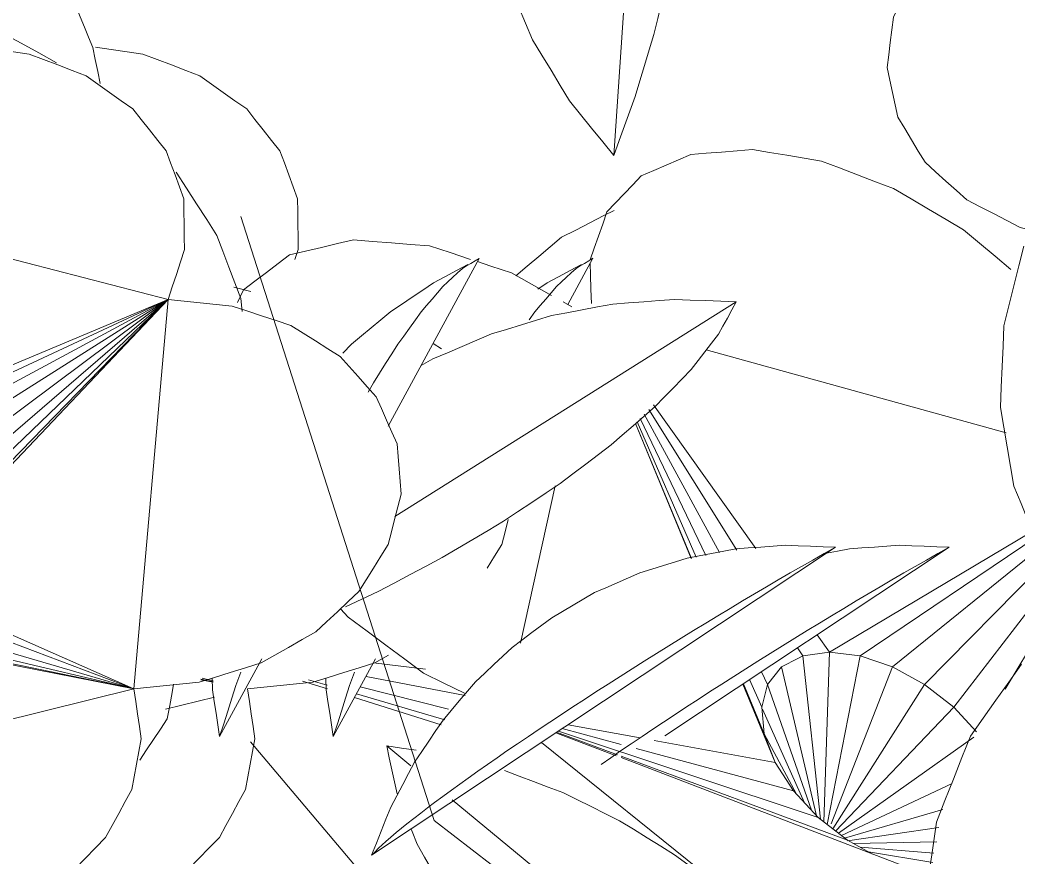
# Model space of a CAD drawing. Header units: metres. Extents: x 10.2 to 20.8, y -0.2 to 6.6.
# Drawn here: x 14.7195 to 14.7935, y 1.2407 to 1.3027 of the extents above; entities that cross this region are included whole.
import ezdxf

# ---------------------------------------------------------------- set-up
doc = ezdxf.new("R2010")
doc.units = ezdxf.units.M
doc.layers.add('Importações nas famílias', color=250, linetype='Continuous', lineweight=5)
doc.layers.add('Vegetação', color=7, linetype='Continuous', lineweight=5)

# ---------------------------------------------------------------- blocks, each defined once
blk = doc.blocks.new('Planta_pergolado_12200 - plantas pergolado_skp_Component_17-V2983-Corte 3')
at = {"layer": 'Importações nas famílias'}
for p, q in [((14.749587, 1.25458), (14.745728, 1.255055)), ((14.742328, 1.253125), (14.74047, 1.25371)), ((14.742303, 1.253394), (14.740916, 1.253801)), ((14.752522, 1.252637), (14.745186, 1.254057)), ((14.751304, 1.251622), (14.744761, 1.253273)), ((14.75076, 1.250473), (14.744338, 1.252493)), ((14.751034, 1.250835), (14.74448, 1.252756)), ((14.736634, 1.249194), (14.747068, 1.236839)), ((14.750703, 1.235078), (14.751985, 1.237098)), ((14.752034, 1.236997), (14.750729, 1.235045)), ((14.751525, 1.234057), (14.75366, 1.234586)), ((14.728252, 1.233593), (14.727264, 1.234086)), ((14.758252, 1.225223), (14.757304, 1.225756))]:
    blk.add_line(p, q, dxfattribs=at)
at = {"layer": 'Importações nas famílias', "flags": 128}
for points in [[(14.759681, 1.286613), (14.760725, 1.287147), (14.761769, 1.28768), (14.762813, 1.288214), (14.763565, 1.288598)], [(14.756286, 1.283747), (14.757135, 1.284464), (14.757983, 1.28518), (14.758832, 1.285896), (14.759681, 1.286613)], [(14.727264, 1.234086), (14.726492, 1.234769), (14.72572, 1.235453)], [(14.73576, 1.231046), (14.734624, 1.231314), (14.733703, 1.231531)], [(14.762701, 1.223965), (14.761589, 1.22428), (14.760477, 1.224594), (14.759364, 1.224909), (14.758252, 1.225223)], [(14.7651, 1.223817), (14.763901, 1.223891), (14.762701, 1.223965)]]:
    blk.add_lwpolyline(points, dxfattribs=at)
blk = doc.blocks.new('Planta_pergolado_12200 - plantas pergolado_skp_Component_16-V2984-Corte 3')
blk.add_blockref('Planta_pergolado_12200 - plantas pergolado_skp_Component_17-V2983-Corte 3', (0, 0))
blk = doc.blocks.new('Planta_pergolado_12200 - plantas pergolado_skp_Component_17-V3005-Corte 3')
at = {"layer": 'Importações nas famílias'}
for p, q in [((14.788662, 1.33805), (14.789353, 1.338133)), ((14.788791, 1.309677), (14.795786, 1.321521)), ((14.802319, 1.31047), (14.788791, 1.309677)), ((14.788791, 1.309677), (14.797117, 1.30398)), ((14.801291, 1.309558), (14.788791, 1.309677)), ((14.800578, 1.308926), (14.788791, 1.309677)), ((14.800149, 1.308545), (14.788791, 1.309677)), ((14.799953, 1.308372), (14.788791, 1.309677)), ((14.794682, 1.287086), (14.793659, 1.287345))]:
    blk.add_line(p, q, dxfattribs=at)
at = {"layer": 'Importações nas famílias', "flags": 128}
for points in [[(14.783562, 1.336192), (14.784837, 1.336657), (14.786112, 1.337121), (14.787387, 1.337585), (14.788662, 1.33805)], [(14.779304, 1.333297), (14.780369, 1.334021), (14.781433, 1.334744), (14.782497, 1.335468), (14.783562, 1.336192)], [(14.776253, 1.329611), (14.777016, 1.330533), (14.777779, 1.331454), (14.778541, 1.332375), (14.779304, 1.333297)], [(14.77467, 1.32545), (14.775066, 1.326491), (14.775462, 1.327531), (14.775857, 1.328571), (14.776253, 1.329611)], [(14.774689, 1.32117), (14.774684, 1.32224), (14.77468, 1.32331), (14.774675, 1.32438), (14.77467, 1.32545)], [(14.77631, 1.317135), (14.775905, 1.318144), (14.7755, 1.319152), (14.775094, 1.320161), (14.774689, 1.32117)], [(14.779393, 1.313691), (14.778622, 1.314552), (14.777851, 1.315413), (14.777081, 1.316274), (14.77631, 1.317135)], [(14.783675, 1.311132), (14.782605, 1.311772), (14.781534, 1.312412), (14.780464, 1.313051), (14.779393, 1.313691)], [(14.788791, 1.309677), (14.787512, 1.310041), (14.786233, 1.310405), (14.784954, 1.310769), (14.783675, 1.311132)], [(14.785969, 1.306517), (14.786674, 1.307307), (14.78738, 1.308097), (14.788086, 1.308887), (14.788791, 1.309677)], [(14.784266, 1.302938), (14.784692, 1.303833), (14.785118, 1.304728), (14.785543, 1.305622), (14.785969, 1.306517)], [(14.7838, 1.299183), (14.783916, 1.300122), (14.784033, 1.30106), (14.78415, 1.301999), (14.784266, 1.302938)], [(14.7846, 1.295509), (14.7844, 1.296427), (14.7842, 1.297346), (14.784, 1.298265), (14.7838, 1.299183)], [(14.786614, 1.292165), (14.786111, 1.293001), (14.785607, 1.293837), (14.785104, 1.294673), (14.7846, 1.295509)], [(14.789704, 1.289381), (14.788931, 1.290077), (14.788159, 1.290773), (14.787387, 1.291469), (14.786614, 1.292165)], [(14.793659, 1.287345), (14.79267, 1.287854), (14.791681, 1.288363), (14.790692, 1.288872), (14.789704, 1.289381)]]:
    blk.add_lwpolyline(points, dxfattribs=at)
blk = doc.blocks.new('Planta_pergolado_12200 - plantas pergolado_skp_Component_16-V3006-Corte 3')
blk.add_blockref('Planta_pergolado_12200 - plantas pergolado_skp_Component_17-V3005-Corte 3', (0, 0))
blk = doc.blocks.new('Planta_pergolado_12200 - plantas pergolado_skp_Component_17-V3032-Corte 3')
at = {"layer": 'Importações nas famílias'}
for p, q in [((14.735661, 1.281785), (14.736098, 1.282706)), ((14.759787, 1.281825), (14.760429, 1.281464)), ((14.792624, 1.272118), (14.7704, 1.278276)), ((14.772656, 1.263412), (14.766151, 1.273842)), ((14.77407, 1.263532), (14.766492, 1.274194)), ((14.769304, 1.2628), (14.765156, 1.272815)), ((14.769655, 1.262887), (14.765273, 1.272936)), ((14.765496, 1.273166), (14.770364, 1.263011)), ((14.765803, 1.273483), (14.771368, 1.263244)), ((14.765144, 1.272802), (14.769268, 1.262791)), ((14.756632, 1.256507), (14.759191, 1.268175)), ((14.779531, 1.255849), (14.794659, 1.264867)), ((14.79491, 1.264428), (14.781801, 1.255571)), ((14.795223, 1.263685), (14.7842, 1.254755)), ((14.795817, 1.26284), (14.786567, 1.253457)), ((14.796517, 1.261885), (14.788739, 1.251766)), ((14.797085, 1.260687), (14.792545, 1.253099)), ((14.743863, 1.258452), (14.743283, 1.259072)), ((14.779531, 1.255849), (14.778615, 1.257137)), ((14.777546, 1.255571), (14.777169, 1.256177)), ((14.777546, 1.255571), (14.779531, 1.255849)), ((14.779114, 1.243264), (14.779531, 1.255849)), ((14.779531, 1.255849), (14.781801, 1.255571)), ((14.777232, 1.255407), (14.775982, 1.254755)), ((14.777232, 1.255407), (14.777546, 1.255571)), ((14.777546, 1.255571), (14.778859, 1.243462)), ((14.779347, 1.243082), (14.781801, 1.255571)), ((14.781801, 1.255571), (14.7842, 1.254755)), ((14.774492, 1.2544), (14.774944, 1.253457)), ((14.775982, 1.254755), (14.774944, 1.253457)), ((14.778565, 1.243727), (14.775982, 1.254755)), ((14.779653, 1.243134), (14.7842, 1.254755)), ((14.7842, 1.254755), (14.786567, 1.253457)), ((14.774503, 1.251766), (14.77361, 1.253814)), ((14.773105, 1.253478), (14.775493, 1.247682)), ((14.774691, 1.249796), (14.773152, 1.25351)), ((14.774944, 1.253457), (14.774503, 1.251766)), ((14.778183, 1.244139), (14.774944, 1.253457)), ((14.786567, 1.253457), (14.779777, 1.242748)), ((14.786567, 1.253457), (14.787869, 1.252443)), ((14.787869, 1.252443), (14.788739, 1.251766)), ((14.774503, 1.251766), (14.774691, 1.249796)), ((14.777688, 1.244671), (14.774568, 1.251622)), ((14.779984, 1.242586), (14.788739, 1.251766)), ((14.788739, 1.251766), (14.790422, 1.249954)), ((14.763813, 1.248234), (14.759304, 1.249908)), ((14.778684, 1.243599), (14.759449, 1.250005)), ((14.764083, 1.249008), (14.759719, 1.250184)), ((14.765508, 1.249499), (14.760155, 1.250473)), ((14.75818, 1.249162), (14.789088, 1.224297)), ((14.763724, 1.248167), (14.75926, 1.249879)), ((14.775493, 1.247682), (14.766547, 1.24931)), ((14.774691, 1.249796), (14.775493, 1.247682)), ((14.777076, 1.245331), (14.774691, 1.249796)), ((14.790226, 1.249553), (14.780194, 1.242423)), ((14.776855, 1.245568), (14.765192, 1.24871)), ((14.780856, 1.241907), (14.764083, 1.248134)), ((14.78514, 1.239957), (14.764083, 1.24803)), ((14.776855, 1.245568), (14.775493, 1.247682)), ((14.778684, 1.243599), (14.776855, 1.245568)), ((14.788628, 1.246126), (14.780411, 1.242254)), ((14.780642, 1.242074), (14.787936, 1.244182)), ((14.780856, 1.241907), (14.778684, 1.243599)), ((14.787636, 1.242843), (14.780856, 1.241874)), ((14.782719, 1.240886), (14.780856, 1.241907)), ((14.781297, 1.241665), (14.787483, 1.241799)), ((14.781791, 1.241394), (14.787258, 1.24095)), ((14.782418, 1.241051), (14.787192, 1.240246))]:
    blk.add_line(p, q, dxfattribs=at)
at = {"layer": 'Importações nas famílias', "flags": 128}
for points in [[(14.769261, 1.292745), (14.7704, 1.292837), (14.771538, 1.29293), (14.772676, 1.293023), (14.773815, 1.293116)], [(14.773815, 1.293116), (14.775094, 1.2929), (14.776374, 1.292685), (14.777654, 1.292469), (14.778934, 1.292254)], [(14.765584, 1.291166), (14.766503, 1.291561), (14.767423, 1.291955), (14.768342, 1.29235), (14.769261, 1.292745)], [(14.778934, 1.292254), (14.780268, 1.291745), (14.781602, 1.291236), (14.782936, 1.290727), (14.78427, 1.290219)], [(14.763034, 1.288488), (14.763671, 1.289158), (14.764309, 1.289827), (14.764947, 1.290497), (14.765584, 1.291166)], [(14.78427, 1.290219), (14.785568, 1.289451), (14.786865, 1.288683), (14.788163, 1.287916), (14.78946, 1.287148)], [(14.7618, 1.28494), (14.762097, 1.285792), (14.762409, 1.286691), (14.762721, 1.28759), (14.763034, 1.288488)], [(14.78946, 1.287148), (14.790632, 1.286174), (14.791805, 1.2852), (14.792977, 1.284226)], [(14.739523, 1.285302), (14.740707, 1.285581), (14.74189, 1.285861), (14.743074, 1.286141), (14.744258, 1.28642)], [(14.744258, 1.28642), (14.745667, 1.286307), (14.747077, 1.286193), (14.748486, 1.28608), (14.749896, 1.285966)], [(14.749896, 1.285966), (14.751411, 1.285469), (14.752926, 1.284972)], [(14.736098, 1.282706), (14.736954, 1.283355), (14.737811, 1.284004), (14.738667, 1.284653), (14.739523, 1.285302)], [(14.753445, 1.284802), (14.754441, 1.284475), (14.755956, 1.283978)], [(14.761886, 1.281693), (14.761852, 1.28276), (14.761818, 1.283826), (14.761792, 1.284661)], [(14.755956, 1.283978), (14.757447, 1.28314), (14.758938, 1.282302)], [(14.749449, 1.254301), (14.748053, 1.255339), (14.746656, 1.256376), (14.74526, 1.257414), (14.743863, 1.258452)], [(14.752472, 1.252811), (14.750961, 1.253556), (14.749449, 1.254301)]]:
    blk.add_lwpolyline(points, dxfattribs=at)
blk = doc.blocks.new('Planta_pergolado_12200 - plantas pergolado_skp_Component_16-V3033-Corte 3')
blk.add_blockref('Planta_pergolado_12200 - plantas pergolado_skp_Component_17-V3032-Corte 3', (0, 0))
blk = doc.blocks.new('Planta_pergolado_12200 - plantas pergolado_skp_-V3049-Corte 3')
blk.add_blockref('Planta_pergolado_12200 - plantas pergolado_skp_Component_16-V3033-Corte 3', (0, 0))
blk = doc.blocks.new('Planta_pergolado_12200 - plantas pergolado_skp_-V3050-Corte 3')
for name in ['Planta_pergolado_12200 - plantas pergolado_skp_Component_16-V3006-Corte 3', 'Planta_pergolado_12200 - plantas pergolado_skp_-V3049-Corte 3', 'Planta_pergolado_12200 - plantas pergolado_skp_Component_16-V2984-Corte 3']:
    blk.add_blockref(name, (0, 0))
blk = doc.blocks.new('Planta_pergolado_12200 - plantas pergolado_skp_-V3106-Corte 3')
blk.add_blockref('Planta_pergolado_12200 - plantas pergolado_skp_-V3050-Corte 3', (0, 0))
blk = doc.blocks.new('Planta_pergolado_12200 - plantas pergolado_skp_Component_12-V2828-Corte 3')
at = {"layer": 'Importações nas famílias'}
blk.add_line((15.062817, 1.266074), (15.028436, 1.243246), dxfattribs=at)
at = {"layer": 'Importações nas famílias', "flags": 128}
for points in [[(15.05911, 1.266218), (15.05819, 1.266151), (15.05727, 1.266083), (15.05635, 1.266016), (15.05543, 1.265948)], [(15.062817, 1.266074), (15.061891, 1.26611), (15.060964, 1.266146), (15.060037, 1.266182), (15.05911, 1.266218)], [(15.05543, 1.265948), (15.054528, 1.265777), (15.053625, 1.265607), (15.052722, 1.265436), (15.051819, 1.265266)], [(15.05946, 1.264162), (15.0603, 1.26464), (15.061139, 1.265118), (15.061978, 1.265596), (15.062817, 1.266074)], [(15.051819, 1.265266), (15.050944, 1.264994), (15.050068, 1.264723), (15.049193, 1.264451), (15.048317, 1.26418)], [(15.048317, 1.26418), (15.047478, 1.26381), (15.046639, 1.26344), (15.045801, 1.263071), (15.044962, 1.262701)], [(15.055923, 1.262083), (15.056807, 1.262603), (15.057692, 1.263122), (15.058576, 1.263642), (15.05946, 1.264162)], [(15.044962, 1.262701), (15.04417, 1.262238), (15.043377, 1.261774), (15.042585, 1.261311), (15.041792, 1.260847)], [(15.052287, 1.259886), (15.053196, 1.260435), (15.054105, 1.260985), (15.055014, 1.261534), (15.055923, 1.262083)], [(15.041792, 1.260847), (15.041055, 1.260295), (15.040317, 1.259742), (15.03958, 1.25919), (15.038842, 1.258638)], [(15.048638, 1.257622), (15.049551, 1.258188), (15.050463, 1.258754), (15.051375, 1.25932), (15.052287, 1.259886)], [(15.038842, 1.258638), (15.038168, 1.258003), (15.037494, 1.257368), (15.036819, 1.256733), (15.036145, 1.256098)], [(15.045063, 1.255345), (15.045957, 1.255914), (15.046851, 1.256484), (15.047745, 1.257053), (15.048638, 1.257622)], [(15.036145, 1.256098), (15.035542, 1.255387), (15.034938, 1.254677), (15.034334, 1.253966), (15.033731, 1.253256)], [(15.041644, 1.253108), (15.042499, 1.253667), (15.043354, 1.254226), (15.044208, 1.254786), (15.045063, 1.255345)], [(15.033731, 1.253256), (15.033205, 1.252478), (15.032679, 1.251699), (15.032152, 1.250921), (15.031626, 1.250143)], [(15.038463, 1.250963), (15.039258, 1.251499), (15.040054, 1.252035), (15.040849, 1.252571), (15.041644, 1.253108)], [(15.035593, 1.248961), (15.03631, 1.249461), (15.037028, 1.249962), (15.037745, 1.250462), (15.038463, 1.250963)], [(15.031626, 1.250143), (15.031183, 1.249306), (15.030741, 1.248468), (15.030298, 1.247631), (15.029855, 1.246794)], [(15.033102, 1.247148), (15.033725, 1.247601), (15.034348, 1.248054), (15.03497, 1.248507), (15.035593, 1.248961)], [(15.031049, 1.245568), (15.031562, 1.245963), (15.032076, 1.246358), (15.032589, 1.246753), (15.033102, 1.247148)], [(15.029855, 1.246794), (15.0295, 1.245907), (15.029145, 1.24502), (15.028791, 1.244133), (15.028436, 1.243246)], [(15.029481, 1.244257), (15.029873, 1.244584), (15.030265, 1.244912), (15.030657, 1.24524), (15.031049, 1.245568)], [(15.028436, 1.243246), (15.028697, 1.243498), (15.028959, 1.243751), (15.02922, 1.244004), (15.029481, 1.244257)]]:
    blk.add_lwpolyline(points, dxfattribs=at)
blk = doc.blocks.new('Planta_pergolado_12200 - plantas pergolado_skp_Component_12-V2850-Corte 3')
at = {"layer": 'Importações nas famílias'}
for p, q in [((15.027994, 1.418904), (15.021239, 1.406455)), ((15.018537, 1.412547), (15.01789, 1.411882)), ((15.019759, 1.408991), (15.020149, 1.409675)), ((15.011883, 1.389213), (15.008753, 1.383444)), ((15.009964, 1.387239), (15.010316, 1.388222)), ((15.008194, 1.387782), (15.008223, 1.386908))]:
    blk.add_line(p, q, dxfattribs=at)
at = {"layer": 'Importações nas famílias', "flags": 128}
for points in [[(15.026741, 1.418159), (15.027054, 1.418345), (15.027367, 1.418532), (15.027681, 1.418718), (15.027994, 1.418904)], [(15.027144, 1.418449), (15.026294, 1.417993), (15.025444, 1.417537), (15.024594, 1.417081)], [(15.025294, 1.416826), (15.025656, 1.417159), (15.026017, 1.417492), (15.026379, 1.417826), (15.026741, 1.418159)], [(15.024594, 1.417081), (15.023804, 1.41655), (15.023013, 1.416018), (15.022222, 1.415486), (15.021431, 1.414954)], [(15.023687, 1.414936), (15.024089, 1.415408), (15.024491, 1.415881), (15.024892, 1.416353), (15.025294, 1.416826)], [(15.021431, 1.414954), (15.020707, 1.414352), (15.019984, 1.413751), (15.019261, 1.413149), (15.018537, 1.412547)], [(15.021959, 1.412533), (15.022391, 1.413134), (15.022823, 1.413734), (15.023255, 1.414335), (15.023687, 1.414936)], [(15.020149, 1.409675), (15.020601, 1.410389), (15.021054, 1.411104), (15.021506, 1.411819), (15.021959, 1.412533)], [(15.008223, 1.386908), (15.008355, 1.386042), (15.008488, 1.385176), (15.008621, 1.38431), (15.008753, 1.383444)], [(15.008753, 1.383444), (15.009056, 1.384393), (15.009359, 1.385342), (15.009661, 1.38629), (15.009964, 1.387239)]]:
    blk.add_lwpolyline(points, dxfattribs=at)
blk = doc.blocks.new('Planta_pergolado_12200 - plantas pergolado_skp_Component_17-V3132-Corte 3')
at = {"layer": 'Importações nas famílias'}
for p, q in [((14.730525, 1.282), (14.696059, 1.290923)), ((14.705606, 1.271552), (14.730525, 1.282)), ((14.730525, 1.282), (14.706843, 1.270951)), ((14.730525, 1.282), (14.708802, 1.2703)), ((14.730525, 1.282), (14.710441, 1.269266)), ((14.730525, 1.282), (14.71165, 1.267917)), ((14.730525, 1.282), (14.712347, 1.266347)), ((14.730525, 1.282), (14.712483, 1.264662)), ((14.730525, 1.282), (14.712819, 1.263317)), ((14.730525, 1.282), (14.71289, 1.263843)), ((14.730525, 1.282), (14.727977, 1.253126)), ((14.713196, 1.259671), (14.727977, 1.253126)), ((14.713178, 1.258717), (14.727977, 1.253126)), ((14.713049, 1.257491), (14.727977, 1.253126)), ((14.712854, 1.256694), (14.727977, 1.253126)), ((14.727977, 1.253126), (14.712371, 1.256208)), ((14.727977, 1.253126), (14.712621, 1.256285)), ((14.710383, 1.24877), (14.727977, 1.253126))]:
    blk.add_line(p, q, dxfattribs=at)
at = {"layer": 'Importações nas famílias', "flags": 128}
for points in [[(14.715534, 1.300879), (14.716708, 1.300707), (14.717882, 1.300536), (14.719056, 1.300364), (14.72023, 1.300192)], [(14.72023, 1.300192), (14.721286, 1.299787), (14.722342, 1.299381), (14.723398, 1.298975), (14.724454, 1.29857)], [(14.724454, 1.29857), (14.72532, 1.297958), (14.726186, 1.297346), (14.727051, 1.296734), (14.727917, 1.296122)], [(14.727917, 1.296122), (14.728534, 1.295345), (14.72915, 1.294569), (14.729767, 1.293792), (14.730384, 1.293016)], [(14.730384, 1.293016), (14.730709, 1.292128), (14.731034, 1.29124), (14.73136, 1.290351), (14.731685, 1.289463)], [(14.731685, 1.289463), (14.731697, 1.288524), (14.731709, 1.287585), (14.731721, 1.286645), (14.731733, 1.285706)], [(14.731733, 1.285706), (14.731431, 1.28478), (14.731129, 1.283853), (14.730827, 1.282927), (14.730525, 1.282)], [(14.730525, 1.282), (14.731713, 1.281877), (14.732901, 1.281754), (14.73409, 1.281631), (14.735278, 1.281508)], [(14.735278, 1.281508), (14.736364, 1.281148), (14.737449, 1.280787), (14.738535, 1.280427), (14.739621, 1.280066)], [(14.739621, 1.280066), (14.74053, 1.279492), (14.741439, 1.278919), (14.742348, 1.278345), (14.743257, 1.277772)], [(14.743257, 1.277772), (14.743927, 1.277024), (14.744597, 1.276277), (14.745268, 1.275529), (14.745938, 1.274782)], [(14.745938, 1.274782), (14.746324, 1.273911), (14.74671, 1.273041), (14.747096, 1.27217), (14.747482, 1.2713)], [(14.747482, 1.2713), (14.747558, 1.270365), (14.747633, 1.269431), (14.747709, 1.268497), (14.747784, 1.267563)], [(14.747784, 1.267563), (14.747544, 1.266629), (14.747304, 1.265695), (14.747063, 1.264761), (14.746823, 1.263826)], [(14.746823, 1.263826), (14.746283, 1.262956), (14.745744, 1.262085), (14.745204, 1.261215), (14.744664, 1.260344)], [(14.744664, 1.260344), (14.743862, 1.259597), (14.74306, 1.258849), (14.742257, 1.258102), (14.741455, 1.257354)], [(14.741455, 1.257354), (14.740445, 1.256781), (14.739435, 1.256207), (14.738425, 1.255634), (14.737414, 1.25506)], [(14.737414, 1.25506), (14.736265, 1.254699), (14.735116, 1.254339), (14.733967, 1.253978), (14.732817, 1.253618)], [(14.732817, 1.253618), (14.731607, 1.253495), (14.730397, 1.253372), (14.729187, 1.253249), (14.727977, 1.253126)], [(14.727977, 1.253126), (14.728116, 1.252199), (14.728254, 1.251273), (14.728393, 1.250346), (14.728532, 1.24942)], [(14.728532, 1.24942), (14.728354, 1.248481), (14.728176, 1.247541), (14.727998, 1.246602), (14.727821, 1.245663)], [(14.727821, 1.245663), (14.727339, 1.244775), (14.726856, 1.243886), (14.726374, 1.242998), (14.725892, 1.24211)], [(14.725892, 1.24211), (14.725139, 1.241334), (14.724385, 1.240557), (14.723631, 1.239781), (14.722878, 1.239004)]]:
    blk.add_lwpolyline(points, dxfattribs=at)
blk = doc.blocks.new('Planta_pergolado_12200 - plantas pergolado_skp_Component_16-V3133-Corte 3')
for name, p in [('Planta_pergolado_12200 - plantas pergolado_skp_Component_17-V3132-Corte 3', (0, 0)), ('Planta_pergolado_12200 - plantas pergolado_skp_Component_12-V2850-Corte 3', (-0.274416, -0.133857)), ('Planta_pergolado_12200 - plantas pergolado_skp_Component_12-V2828-Corte 3', (-0.282839, -0.002439))]:
    blk.add_blockref(name, p)
blk = doc.blocks.new('Planta_pergolado_12200 - plantas pergolado_skp_Component_12-V3143-Corte 3')
at = {"layer": 'Importações nas famílias'}
blk.add_line((14.788401, 1.263635), (14.767325, 1.249641), dxfattribs=at)
at = {"layer": 'Importações nas famílias', "flags": 128}
for points in [[(14.781014, 1.263509), (14.780112, 1.263339), (14.779301, 1.263185)], [(14.784694, 1.263779), (14.783774, 1.263712), (14.782854, 1.263644), (14.781934, 1.263577), (14.781014, 1.263509)], [(14.788401, 1.263635), (14.787475, 1.263671), (14.786548, 1.263707), (14.785621, 1.263743), (14.784694, 1.263779)], [(14.785045, 1.261723), (14.785884, 1.262201), (14.786723, 1.262679), (14.787562, 1.263157), (14.788401, 1.263635)], [(14.781507, 1.259644), (14.782391, 1.260164), (14.783276, 1.260684), (14.78416, 1.261203), (14.785045, 1.261723)], [(14.777871, 1.257447), (14.77878, 1.257996), (14.779689, 1.258546), (14.780598, 1.259095), (14.781507, 1.259644)], [(14.774223, 1.255183), (14.775135, 1.255749), (14.776047, 1.256315), (14.776959, 1.256881), (14.777871, 1.257447)], [(14.770647, 1.252906), (14.771541, 1.253475), (14.772435, 1.254045), (14.773329, 1.254614), (14.774223, 1.255183)], [(14.767228, 1.250669), (14.768083, 1.251228), (14.768938, 1.251788), (14.769792, 1.252347), (14.770647, 1.252906)], [(14.764047, 1.248524), (14.764842, 1.24906), (14.765638, 1.249596), (14.766433, 1.250133), (14.767228, 1.250669)], [(14.762612, 1.247523), (14.763329, 1.248023), (14.764047, 1.248524)]]:
    blk.add_lwpolyline(points, dxfattribs=at)
blk = doc.blocks.new('Planta_pergolado_12200 - plantas pergolado_skp_Component_12-V3144-Corte 3')
at = {"layer": 'Importações nas famílias'}
for p, q in [((14.762002, 1.285048), (14.760144, 1.281624)), ((14.758602, 1.283225), (14.757909, 1.282759)), ((14.757263, 1.280478), (14.757695, 1.281079)), ((14.745891, 1.255356), (14.742761, 1.249588)), ((14.743971, 1.253383), (14.744324, 1.254366)), ((14.742202, 1.253925), (14.74223, 1.253052))]:
    blk.add_line(p, q, dxfattribs=at)
at = {"layer": 'Importações nas famílias', "flags": 128}
for points in [[(14.760748, 1.284302), (14.761062, 1.284489), (14.761375, 1.284675), (14.761688, 1.284862), (14.762002, 1.285048)], [(14.761152, 1.284592), (14.760302, 1.284136), (14.759452, 1.283681), (14.758602, 1.283225)], [(14.759301, 1.282969), (14.759663, 1.283302), (14.760025, 1.283636), (14.760387, 1.283969), (14.760748, 1.284302)], [(14.757695, 1.281079), (14.758097, 1.281552), (14.758498, 1.282024), (14.7589, 1.282497), (14.759301, 1.282969)], [(14.74223, 1.253052), (14.742363, 1.252186), (14.742496, 1.25132), (14.742628, 1.250454), (14.742761, 1.249588)], [(14.742761, 1.249588), (14.743064, 1.250536), (14.743366, 1.251485), (14.743669, 1.252434), (14.743971, 1.253383)]]:
    blk.add_lwpolyline(points, dxfattribs=at)
blk = doc.blocks.new('Planta_pergolado_12200 - plantas pergolado_skp_Component_17-V3145-Corte 3')
at = {"layer": 'Importações nas famílias'}
for p, q in [((14.740157, 1.285706), (14.739914, 1.284961)), ((14.736661, 1.282592), (14.735386, 1.282922)), ((14.750153, 1.278735), (14.750771, 1.278345)), ((14.746848, 1.255634), (14.745838, 1.25506)), ((14.733856, 1.253649), (14.732943, 1.253837)), ((14.733858, 1.253628), (14.732943, 1.253809)), ((14.733052, 1.253916), (14.733849, 1.253728)), ((14.730325, 1.251622), (14.733961, 1.252522)), ((14.687547, 1.241599), (14.686779, 1.241615)), ((14.713281, 1.234543), (14.712623, 1.234729))]:
    blk.add_line(p, q, dxfattribs=at)
at = {"layer": 'Importações nas famílias', "flags": 128}
for points in [[(14.725132, 1.300707), (14.726306, 1.300536), (14.72748, 1.300364), (14.728654, 1.300192)], [(14.728654, 1.300192), (14.72971, 1.299787), (14.730766, 1.299381), (14.731822, 1.298975), (14.732878, 1.29857)], [(14.732878, 1.29857), (14.733743, 1.297958), (14.734609, 1.297346), (14.735475, 1.296734), (14.736341, 1.296122)], [(14.736341, 1.296122), (14.736957, 1.295345), (14.737574, 1.294569), (14.73819, 1.293792), (14.738807, 1.293016)], [(14.738807, 1.293016), (14.739132, 1.292128), (14.739458, 1.29124), (14.739783, 1.290351), (14.740109, 1.289463)], [(14.740109, 1.289463), (14.740121, 1.288524), (14.740133, 1.287585), (14.740145, 1.286645), (14.740157, 1.285706)], [(14.755727, 1.265695), (14.755487, 1.264761), (14.755246, 1.263826)], [(14.755246, 1.263826), (14.754707, 1.262956), (14.754167, 1.262085)], [(14.745838, 1.25506), (14.744689, 1.254699), (14.743539, 1.254339), (14.74239, 1.253978), (14.741241, 1.253618)], [(14.741241, 1.253618), (14.740031, 1.253495), (14.738821, 1.253372), (14.737611, 1.253249), (14.736401, 1.253126)], [(14.736401, 1.253126), (14.736539, 1.252199), (14.736678, 1.251273), (14.736817, 1.250346), (14.736955, 1.24942)], [(14.736955, 1.24942), (14.736777, 1.248481), (14.7366, 1.247541), (14.736422, 1.246602), (14.736244, 1.245663)], [(14.736244, 1.245663), (14.735762, 1.244775), (14.73528, 1.243886), (14.734798, 1.242998), (14.734316, 1.24211)], [(14.734316, 1.24211), (14.733562, 1.241334), (14.732808, 1.240557), (14.732055, 1.239781), (14.731301, 1.239004)], [(14.731301, 1.239004), (14.730328, 1.238392), (14.729354, 1.23778), (14.72838, 1.237168), (14.727406, 1.236556)], [(14.727406, 1.236556), (14.726279, 1.236151), (14.725151, 1.235745), (14.724024, 1.235339), (14.722896, 1.234934)], [(14.718079, 1.234247), (14.716879, 1.234321), (14.71568, 1.234395), (14.714481, 1.234469), (14.713281, 1.234543)], [(14.722896, 1.234934), (14.721692, 1.234762), (14.720487, 1.23459), (14.719283, 1.234419), (14.718079, 1.234247)]]:
    blk.add_lwpolyline(points, dxfattribs=at)
blk = doc.blocks.new('Planta_pergolado_12200 - plantas pergolado_skp_Component_16-V3146-Corte 3')
for name in ['Planta_pergolado_12200 - plantas pergolado_skp_Component_17-V3145-Corte 3', 'Planta_pergolado_12200 - plantas pergolado_skp_Component_12-V3144-Corte 3', 'Planta_pergolado_12200 - plantas pergolado_skp_Component_12-V3143-Corte 3']:
    blk.add_blockref(name, (0, 0))
blk = doc.blocks.new('Planta_pergolado_12200 - plantas pergolado_skp_-V3180-Corte 3')
at = {"layer": 'Importações nas famílias'}
for p, q in [((14.75024, 1.243363), (14.735914, 1.28815)), ((14.795651, 1.208374), (14.75024, 1.243363))]:
    blk.add_line(p, q, dxfattribs=at)
for name in ['Planta_pergolado_12200 - plantas pergolado_skp_Component_16-V3133-Corte 3', 'Planta_pergolado_12200 - plantas pergolado_skp_Component_16-V3146-Corte 3']:
    blk.add_blockref(name, (0, 0))
blk = doc.blocks.new('Planta_pergolado_12200 - plantas pergolado_skp_Component_12-V3355-Corte 3')
at = {"layer": 'Importações nas famílias'}
for p, q in [((14.748513, 1.24743), (14.746718, 1.248913)), ((14.789032, 1.213947), (14.751579, 1.244896))]:
    blk.add_line(p, q, dxfattribs=at)
at = {"layer": 'Importações nas famílias', "flags": 128}
for points in [[(14.746718, 1.248913), (14.746911, 1.248021), (14.747104, 1.247128), (14.747297, 1.246236), (14.74749, 1.245343)], [(14.748901, 1.248576), (14.747809, 1.248744), (14.746718, 1.248913)], [(14.759762, 1.245444), (14.758683, 1.245852), (14.757604, 1.246261), (14.756526, 1.246669), (14.755447, 1.247078)], [(14.763978, 1.243354), (14.762924, 1.243876), (14.76187, 1.244399), (14.760816, 1.244921), (14.759762, 1.245444)], [(14.76805, 1.240832), (14.767032, 1.241462), (14.766014, 1.242093), (14.764996, 1.242723), (14.763978, 1.243354)], [(14.748513, 1.242785), (14.748609, 1.242546), (14.748981, 1.241613)], [(14.748981, 1.241613), (14.749525, 1.240662), (14.750069, 1.239711), (14.750613, 1.23876), (14.751157, 1.237809)], [(14.771933, 1.237906), (14.770962, 1.238637), (14.769991, 1.239369), (14.769021, 1.2401), (14.76805, 1.240832)], [(14.751157, 1.237809), (14.751859, 1.236862), (14.752561, 1.235915), (14.753263, 1.234968), (14.753965, 1.234021)], [(14.775582, 1.234608), (14.77467, 1.235433), (14.773757, 1.236257), (14.772845, 1.237081), (14.771933, 1.237906)], [(14.778958, 1.230975), (14.778114, 1.231884), (14.77727, 1.232792), (14.776426, 1.2337), (14.775582, 1.234608)], [(14.753965, 1.234021), (14.754808, 1.2331), (14.755652, 1.232179), (14.756496, 1.231258), (14.75734, 1.230337)], [(14.782023, 1.227048), (14.781257, 1.22803), (14.780491, 1.229012), (14.779724, 1.229993), (14.778958, 1.230975)], [(14.75734, 1.230337), (14.758305, 1.229464), (14.759271, 1.228591), (14.760237, 1.227717), (14.761202, 1.226844)], [(14.784743, 1.222869), (14.784063, 1.223914), (14.783383, 1.224959), (14.782703, 1.226003), (14.782023, 1.227048)], [(14.761202, 1.226844), (14.762267, 1.226039), (14.763332, 1.225234), (14.764397, 1.22443), (14.765462, 1.223625)], [(14.765462, 1.223625), (14.766602, 1.222907), (14.767741, 1.222189), (14.76888, 1.221471), (14.77002, 1.220753)], [(14.787088, 1.218486), (14.786502, 1.219582), (14.785916, 1.220678), (14.78533, 1.221774), (14.784743, 1.222869)], [(14.77002, 1.220753), (14.771207, 1.22014), (14.772394, 1.219526), (14.77358, 1.218912), (14.774767, 1.218298)], [(14.774767, 1.218298), (14.775974, 1.217803), (14.777181, 1.217307), (14.778387, 1.216812), (14.779594, 1.216316)], [(14.789032, 1.213947), (14.788546, 1.215082), (14.78806, 1.216217), (14.787574, 1.217351), (14.787088, 1.218486)], [(14.779594, 1.216316), (14.780792, 1.215951), (14.78199, 1.215586), (14.783188, 1.21522), (14.784386, 1.214855)], [(14.784386, 1.214855), (14.785548, 1.214628), (14.786709, 1.214401), (14.78787, 1.214174), (14.789032, 1.213947)]]:
    blk.add_lwpolyline(points, dxfattribs=at)
blk = doc.blocks.new('Planta_pergolado_12200 - plantas pergolado_skp_Component_12-V3012-Corte 3')
at = {"layer": 'Importações nas famílias'}
for p, q in [((14.868293, 1.081534), (14.842998, 1.065615)), ((14.845808, 1.077303), (14.844944, 1.076821))]:
    blk.add_line(p, q, dxfattribs=at)
at = {"layer": 'Importações nas famílias', "flags": 128}
for points in [[(14.859162, 1.081376), (14.858025, 1.081162), (14.856888, 1.080948), (14.855751, 1.080734), (14.854614, 1.080521)], [(14.863738, 1.081715), (14.862594, 1.081631), (14.86145, 1.081546), (14.860306, 1.081461), (14.859162, 1.081376)], [(14.868293, 1.081534), (14.867154, 1.081579), (14.866015, 1.081625), (14.864877, 1.08167), (14.863738, 1.081715)], [(14.866977, 1.079136), (14.867306, 1.079735), (14.867635, 1.080335), (14.867964, 1.080934), (14.868293, 1.081534)], [(14.854614, 1.080521), (14.853497, 1.08018), (14.85238, 1.079839), (14.851264, 1.079499), (14.850147, 1.079158)], [(14.850147, 1.079158), (14.849062, 1.078694), (14.847977, 1.078231), (14.846892, 1.077767), (14.845808, 1.077303)], [(14.86496, 1.076528), (14.865465, 1.07718), (14.865969, 1.077832), (14.866473, 1.078484), (14.866977, 1.079136)], [(14.86229, 1.073772), (14.862957, 1.074461), (14.863625, 1.07515), (14.864293, 1.075839), (14.86496, 1.076528)], [(14.859027, 1.070932), (14.859843, 1.071642), (14.860658, 1.072352), (14.861474, 1.073062), (14.86229, 1.073772)], [(14.85525, 1.068075), (14.856194, 1.068789), (14.857138, 1.069503), (14.858083, 1.070218), (14.859027, 1.070932)], [(14.851046, 1.065268), (14.852097, 1.06597), (14.853148, 1.066672), (14.854199, 1.067373), (14.85525, 1.068075)], [(14.846514, 1.062578), (14.847647, 1.06325), (14.84878, 1.063923), (14.849913, 1.064596), (14.851046, 1.065268)], [(14.841762, 1.060066), (14.84295, 1.060694), (14.844138, 1.061322), (14.845326, 1.06195), (14.846514, 1.062578)], [(14.83933, 1.058929), (14.840546, 1.059497), (14.841762, 1.060066)]]:
    blk.add_lwpolyline(points, dxfattribs=at)
blk = doc.blocks.new('Planta_pergolado_12200 - plantas pergolado_skp_Component_12-V3013-Corte 3')
at = {"layer": 'Importações nas famílias'}
blk.add_line((14.813126, 1.108396), (14.813096, 1.101683), dxfattribs=at)
at = {"layer": 'Importações nas famílias', "flags": 128}
for points in [[(14.813126, 1.108396), (14.812585, 1.107824), (14.812043, 1.107253), (14.811502, 1.106681), (14.810961, 1.106109)], [(14.815596, 1.107461), (14.814979, 1.107695), (14.814361, 1.107928), (14.813743, 1.108162), (14.813126, 1.108396)], [(14.817698, 1.105788), (14.817173, 1.106206), (14.816647, 1.106625), (14.816122, 1.107043), (14.815596, 1.107461)], [(14.810961, 1.106109), (14.810509, 1.105442), (14.810057, 1.104775), (14.809605, 1.104108), (14.809153, 1.103441)], [(14.819382, 1.103417), (14.818961, 1.10401), (14.81854, 1.104603), (14.818119, 1.105195), (14.817698, 1.105788)], [(14.820608, 1.100403), (14.820301, 1.101157), (14.819995, 1.10191), (14.819688, 1.102664), (14.819382, 1.103417)], [(14.821163, 1.097714), (14.820978, 1.098611), (14.820793, 1.099507), (14.820608, 1.100403)]]:
    blk.add_lwpolyline(points, dxfattribs=at)
blk = doc.blocks.new('Planta_pergolado_12200 - plantas pergolado_skp_Component_17-V3357-Corte 3')
at = {"layer": 'Importações nas famílias'}
blk.add_line((14.735917, 1.282058), (14.736008, 1.281094), dxfattribs=at)
at = {"layer": 'Importações nas famílias', "flags": 128}
for points in [[(14.716996, 1.30243), (14.718308, 1.30171), (14.71962, 1.300991), (14.720932, 1.300271), (14.722244, 1.299552)], [(14.731118, 1.291433), (14.731873, 1.290261), (14.732628, 1.289089), (14.733383, 1.287917), (14.734138, 1.286745)], [(14.734138, 1.286745), (14.734583, 1.285573), (14.735028, 1.284402), (14.735472, 1.28323), (14.735917, 1.282058)], [(14.730923, 1.253479), (14.730813, 1.252867), (14.730637, 1.251893), (14.730462, 1.250919)], [(14.730462, 1.250919), (14.729951, 1.250151), (14.729439, 1.249384), (14.728928, 1.248616), (14.728416, 1.247848)]]:
    blk.add_lwpolyline(points, dxfattribs=at)
blk = doc.blocks.new('Planta_pergolado_12200 - plantas pergolado_skp_Component_16-V3358-Corte 3')
for name, p in [('Planta_pergolado_12200 - plantas pergolado_skp_Component_17-V3357-Corte 3', (0, 0)), ('Planta_pergolado_12200 - plantas pergolado_skp_Component_12-V3013-Corte 3', (-0.095676, 0.200284)), ('Planta_pergolado_12200 - plantas pergolado_skp_Component_12-V3012-Corte 3', (-0.095676, 0.200284)), ('Planta_pergolado_12200 - plantas pergolado_skp_Component_12-V3355-Corte 3', (0, 0))]:
    blk.add_blockref(name, p)
blk = doc.blocks.new('Planta_pergolado_12200 - plantas pergolado_skp_Component_12-V3170-Corte 3')
at = {"layer": 'Importações nas famílias'}
for p, q in [((14.763543, 0.682071), (14.76728, 0.737355)), ((14.763515, 0.734317), (14.762695, 0.733397))]:
    blk.add_line(p, q, dxfattribs=at)
at = {"layer": 'Importações nas famílias', "flags": 128}
for points in [[(14.76728, 0.737355), (14.766339, 0.736595), (14.765398, 0.735836), (14.764456, 0.735076), (14.763515, 0.734317)], [(14.768305, 0.733481), (14.768049, 0.734449), (14.767792, 0.735418), (14.767536, 0.736386), (14.76728, 0.737355)], [(14.769094, 0.729305), (14.768897, 0.730349), (14.768699, 0.731393), (14.768502, 0.732437), (14.768305, 0.733481)], [(14.769641, 0.724873), (14.769505, 0.725981), (14.769368, 0.727089), (14.769231, 0.728197), (14.769094, 0.729305)], [(14.769939, 0.720234), (14.769865, 0.721393), (14.76979, 0.722553), (14.769716, 0.723713), (14.769641, 0.724873)], [(14.769985, 0.715439), (14.769973, 0.716638), (14.769962, 0.717837), (14.76995, 0.719035), (14.769939, 0.720234)], [(14.769777, 0.710543), (14.769829, 0.711767), (14.769881, 0.712991), (14.769933, 0.714215), (14.769985, 0.715439)], [(14.769319, 0.705599), (14.769434, 0.706835), (14.769548, 0.708071), (14.769663, 0.709307), (14.769777, 0.710543)], [(14.768616, 0.700662), (14.768792, 0.701896), (14.768968, 0.70313), (14.769143, 0.704365), (14.769319, 0.705599)], [(14.767675, 0.695787), (14.76791, 0.697006), (14.768145, 0.698225), (14.768381, 0.699443), (14.768616, 0.700662)], [(14.755435, 0.695534), (14.75595, 0.694331), (14.756476, 0.693102), (14.757002, 0.691872), (14.757528, 0.690643)], [(14.766506, 0.691029), (14.766799, 0.692219), (14.767091, 0.693408), (14.767383, 0.694598), (14.767675, 0.695787)], [(14.765124, 0.68644), (14.76547, 0.687587), (14.765815, 0.688734), (14.766161, 0.689882), (14.766506, 0.691029)], [(14.757528, 0.690643), (14.75821, 0.68951), (14.758892, 0.688377), (14.759574, 0.687244), (14.760256, 0.686111)], [(14.763543, 0.682071), (14.763938, 0.683163), (14.764333, 0.684255), (14.764729, 0.685347), (14.765124, 0.68644)], [(14.760256, 0.686111), (14.761078, 0.685101), (14.761899, 0.684091), (14.762721, 0.683081), (14.763543, 0.682071)]]:
    blk.add_lwpolyline(points, dxfattribs=at)
blk = doc.blocks.new('Planta_pergolado_12200 - plantas pergolado_skp_Component_16-V3369-Corte 3')
blk.add_blockref('Planta_pergolado_12200 - plantas pergolado_skp_Component_12-V3170-Corte 3', (0, 0.610611))
blk = doc.blocks.new('Planta_pergolado_12200 - plantas pergolado_skp_-V3373-Corte 3')
for name in ['Planta_pergolado_12200 - plantas pergolado_skp_Component_16-V3369-Corte 3', 'Planta_pergolado_12200 - plantas pergolado_skp_Component_16-V3358-Corte 3']:
    blk.add_blockref(name, (0, 0))
blk = doc.blocks.new('Planta_pergolado_12200 - plantas pergolado_skp_-V3374-Corte 3')
blk.add_blockref('Planta_pergolado_12200 - plantas pergolado_skp_-V3373-Corte 3', (0, 0))
blk = doc.blocks.new('Planta_pergolado_12200 - plantas pergolado_skp_Component_17-V3423-Corte 3')
at = {"layer": 'Importações nas famílias', "flags": 128}
for points in [[(14.793939, 1.285959), (14.793568, 1.284483), (14.793197, 1.283006), (14.792826, 1.28153), (14.792455, 1.280053)], [(14.792455, 1.280053), (14.792391, 1.278535), (14.792326, 1.277017), (14.792261, 1.275499), (14.792197, 1.273981)], [(14.792197, 1.273981), (14.792443, 1.272525), (14.792688, 1.271069), (14.792934, 1.269613), (14.79318, 1.268157)], [(14.79318, 1.268157), (14.79372, 1.266862), (14.79426, 1.265567), (14.7948, 1.264272), (14.795339, 1.262977)], [(14.793764, 1.254968), (14.792814, 1.253635), (14.791865, 1.252302), (14.790915, 1.250968), (14.789966, 1.249635)], [(14.789966, 1.249635), (14.789339, 1.248039), (14.788712, 1.246444), (14.788085, 1.244848), (14.787458, 1.243252)], [(14.787458, 1.243252), (14.787207, 1.24153), (14.786956, 1.239808), (14.786705, 1.238086), (14.786454, 1.236364)]]:
    blk.add_lwpolyline(points, dxfattribs=at)
blk = doc.blocks.new('Planta_pergolado_12200 - plantas pergolado_skp_Component_16-V3424-Corte 3')
blk.add_blockref('Planta_pergolado_12200 - plantas pergolado_skp_Component_17-V3423-Corte 3', (0, 0))
blk = doc.blocks.new('Planta_pergolado_12200 - plantas pergolado_skp_-V3435-Corte 3')
blk.add_blockref('Planta_pergolado_12200 - plantas pergolado_skp_Component_16-V3424-Corte 3', (0, 0))
blk = doc.blocks.new('Planta_pergolado_12200 - plantas pergolado_skp_-V3436-Corte 3')
blk.add_blockref('Planta_pergolado_12200 - plantas pergolado_skp_-V3435-Corte 3', (0, 0))
blk = doc.blocks.new('Planta_pergolado_12200 - plantas pergolado_skp_-V3437-Corte 3')
for name in ['Planta_pergolado_12200 - plantas pergolado_skp_-V3436-Corte 3', 'Planta_pergolado_12200 - plantas pergolado_skp_-V3374-Corte 3', 'Planta_pergolado_12200 - plantas pergolado_skp_-V3180-Corte 3']:
    blk.add_blockref(name, (0, 0))
blk = doc.blocks.new('Planta_pergolado_12200 - Planta_pergolado_12200-V5114-Corte 3')
for name in ['Planta_pergolado_12200 - plantas pergolado_skp_-V3437-Corte 3', 'Planta_pergolado_12200 - plantas pergolado_skp_-V3106-Corte 3']:
    blk.add_blockref(name, (0, 0))

msp = doc.modelspace()

# ---------------------------------------------------------------- block references
at = {"layer": 'Vegetação', "color": 250}
msp.add_blockref('Planta_pergolado_12200 - Planta_pergolado_12200-V5114-Corte 3', (0, 0), dxfattribs=at)

doc.saveas('drawing.dxf')
